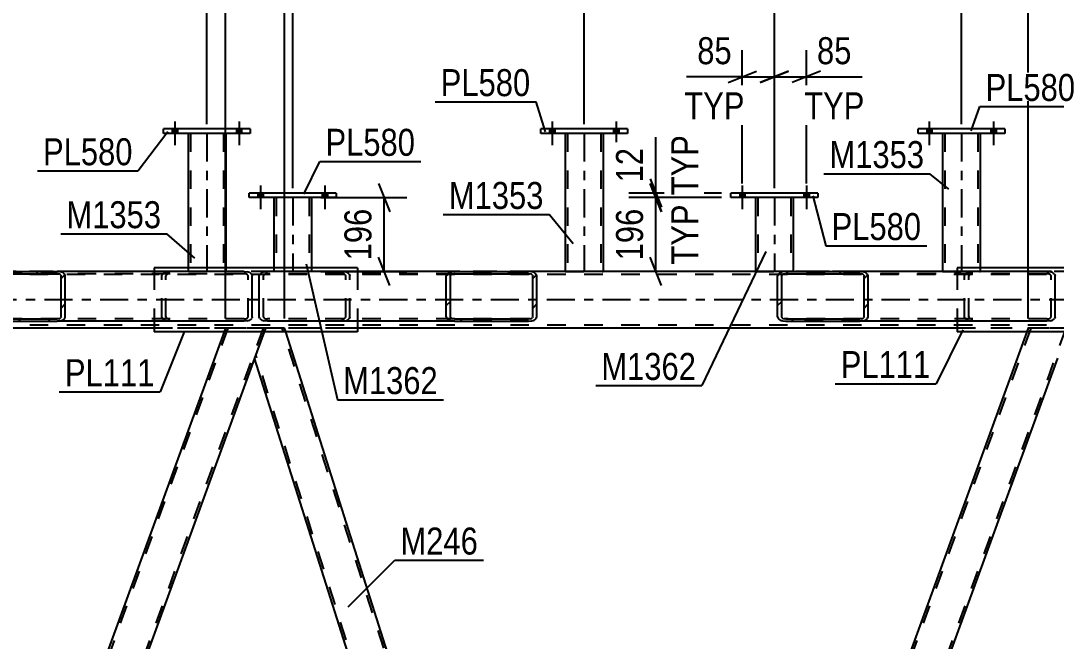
# Model space of a CAD drawing. Header units: millimetres. Extents: x -853 to 336, y -866 to -25.
# Drawn here: x -588.5 to -478.7, y -316.5 to -250.7 of the extents above; entities that cross this region are included whole.
import ezdxf

# ---------------------------------------------------------------- set-up
doc = ezdxf.new("R2010")
doc.units = ezdxf.units.MM
doc.linetypes.add('DXK_LINE_DOT2', pattern=[3.9198, 1.9599, -1.9599])
doc.linetypes.add('DXK_LINE_DOT3', pattern=[5.9187, 2.979, -0.9799, 0.9799, -0.9799])
doc.styles.add('Arial Narrow', font='ARIALN.TTF', dxfattribs={"height": 0.2})

# ---------------------------------------------------------------- blocks, each defined once
blk = doc.blocks.new('Part-570393679-12423 - 12244')
at = {"color": 2, "linetype": 'Continuous'}
for p, q in [((-555.11, -268.99), (-564.31, -268.99)), ((-564.31, -269.47), (-564.31, -268.99)), ((-555.11, -268.99), (-555.11, -269.47)), ((-555.11, -269.47), (-564.31, -269.47))]:
    blk.add_line(p, q, dxfattribs=at)
blk = doc.blocks.new('Part-570393679-12418 - 12244')
at = {"color": 2, "linetype": 'Continuous'}
for p, q in [((-561.71, -269.47), (-561.71, -276.91)), ((-557.71, -269.47), (-557.71, -276.91))]:
    blk.add_line(p, q, dxfattribs=at)
at = {"color": 7, "linetype": 'DXK_LINE_DOT2'}
for p, q in [((-557.71, -269.47), (-561.71, -269.47)), ((-561.71, -269.47), (-561.68, -269.47)), ((-561.47, -269.47), (-561.47, -277.31)), ((-557.95, -269.47), (-557.95, -277.31)), ((-561.71, -276.91), (-561.71, -277.31)), ((-557.71, -277.31), (-561.71, -277.31)), ((-557.71, -276.91), (-557.71, -277.31))]:
    blk.add_line(p, q, dxfattribs=at)
at = {"color": 7, "linetype": 'DXK_LINE_DOT3'}
blk.add_line((-559.71, -269.47), (-559.71, -277.31), dxfattribs=at)
blk = doc.blocks.new('Part-570393679-12251 - 12244')
at = {"color": 2, "linetype": 'Continuous'}
for p, q in [((-489.26, -276.91), (-489.26, -277.31)), ((-467.72, -276.91), (-489.26, -276.91)), ((-467.72, -276.91), (-467.72, -277.31)), ((-489.26, -282.59), (-489.26, -283.71)), ((-467.72, -282.59), (-467.72, -283.71)), ((-467.72, -283.71), (-489.26, -283.71))]:
    blk.add_line(p, q, dxfattribs=at)
at = {"color": 7, "linetype": 'DXK_LINE_DOT2'}
for p, q in [((-489.26, -277.31), (-489.26, -282.59)), ((-467.72, -277.31), (-467.72, -282.59))]:
    blk.add_line(p, q, dxfattribs=at)
blk = doc.blocks.new('Part-570393679-12277 - 12244')
at = {"color": 7, "linetype": 'DXK_LINE_DOT2'}
for p, q in [((-481.45, -283.31), (-524.77, -402.31)), ((-477.71, -283.31), (-521.02, -402.31)), ((-481.71, -283.31), (-481.85, -283.71)), ((-477.45, -283.31), (-481.71, -283.31)), ((-481.71, -283.31), (-481.67, -283.31))]:
    blk.add_line(p, q, dxfattribs=at)
at = {"color": 2, "linetype": 'Continuous'}
for p, q in [((-481.85, -283.71), (-523.85, -399.1)), ((-478.62, -286.52), (-520.62, -401.91))]:
    blk.add_line(p, q, dxfattribs=at)
blk = doc.blocks.new('Part-570393679-12360 - 12244')
at = {"color": 2, "linetype": 'Continuous'}
for p, q in [((-530.8, -262.67), (-530.8, -277.31)), ((-526.8, -262.67), (-526.8, -277.31))]:
    blk.add_line(p, q, dxfattribs=at)
at = {"color": 7, "linetype": 'DXK_LINE_DOT2'}
for p, q in [((-526.8, -262.67), (-530.8, -262.67)), ((-530.76, -262.67), (-530.8, -262.67)), ((-530.56, -262.67), (-530.56, -277.31)), ((-527.04, -262.67), (-527.04, -277.31)), ((-530.8, -277.31), (-530.8, -277.31)), ((-530.8, -277.31), (-526.8, -277.31)), ((-526.8, -277.31), (-526.8, -277.31)), ((-526.8, -277.31), (-526.8, -277.31))]:
    blk.add_line(p, q, dxfattribs=at)
at = {"color": 7, "linetype": 'DXK_LINE_DOT3'}
blk.add_line((-528.8, -262.67), (-528.8, -277.31), dxfattribs=at)
blk = doc.blocks.new('Part-570393679-12392 - 12244')
at = {"color": 2, "linetype": 'Continuous'}
for p, q in [((-510.63, -269.47), (-510.63, -277.31)), ((-506.63, -269.47), (-506.63, -277.31))]:
    blk.add_line(p, q, dxfattribs=at)
at = {"color": 7, "linetype": 'DXK_LINE_DOT2'}
for p, q in [((-506.63, -269.47), (-510.63, -269.47)), ((-510.59, -269.47), (-510.63, -269.47)), ((-510.39, -269.47), (-510.39, -277.31)), ((-506.87, -269.47), (-506.87, -277.31)), ((-510.63, -277.31), (-510.63, -277.31)), ((-510.63, -277.31), (-506.63, -277.31)), ((-506.63, -277.31), (-506.63, -277.31)), ((-506.63, -277.31), (-506.63, -277.31))]:
    blk.add_line(p, q, dxfattribs=at)
at = {"color": 7, "linetype": 'DXK_LINE_DOT3'}
blk.add_line((-508.63, -269.47), (-508.63, -277.31), dxfattribs=at)
blk = doc.blocks.new('Part-570393679-12789 - 12244')
at = {"color": 7, "linetype": 'DXK_LINE_DOT2'}
for p, q in [((-566.59, -283.31), (-609.9, -402.31)), ((-562.84, -283.31), (-606.15, -402.31)), ((-566.84, -283.31), (-566.99, -283.71)), ((-562.59, -283.31), (-566.84, -283.31)), ((-566.84, -283.31), (-566.8, -283.31)), ((-562.59, -283.31), (-563.75, -286.52))]:
    blk.add_line(p, q, dxfattribs=at)
at = {"color": 2, "linetype": 'Continuous'}
for p, q in [((-566.99, -283.71), (-608.99, -399.1)), ((-563.75, -286.52), (-605.75, -401.91))]:
    blk.add_line(p, q, dxfattribs=at)
blk = doc.blocks.new('Part-570393679-12443 - 12244')
at = {"color": 7, "linetype": 'DXK_LINE_DOT2'}
for p, q in [((-79.97, -277.63), (-752.89, -277.63)), ((-87.28, -277.31), (-742.57, -277.31)), ((-534.7, -277.31), (-592.55, -277.31)), ((-449.56, -277.31), (-507.41, -277.31)), ((-79.97, -282.99), (-752.89, -282.99)), ((-79.97, -283.31), (-742.57, -283.31)), ((-552.85, -283.31), (-574.4, -283.31)), ((-467.72, -283.31), (-489.26, -283.31))]:
    blk.add_line(p, q, dxfattribs=at)
at = {"color": 2, "linetype": 'Continuous'}
for p, q in [((-507.41, -277.31), (-534.7, -277.31)), ((-574.4, -283.31), (-637.98, -283.31)), ((-489.26, -283.31), (-552.85, -283.31))]:
    blk.add_line(p, q, dxfattribs=at)
at = {"color": 7, "linetype": 'DXK_LINE_DOT3'}
blk.add_line((-79.97, -280.31), (-752.89, -280.31), dxfattribs=at)
blk = doc.blocks.new('Part-570393679-12453 - 12244')
at = {"color": 2, "linetype": 'Continuous'}
for p, q in [((-564.2, -262.19), (-573.4, -262.19)), ((-573.4, -262.67), (-573.4, -262.19)), ((-564.2, -262.19), (-564.2, -262.67)), ((-564.2, -262.67), (-573.4, -262.67))]:
    blk.add_line(p, q, dxfattribs=at)
blk = doc.blocks.new('Part-570393679-12458 - 12244')
at = {"color": 2, "linetype": 'Continuous'}
for p, q in [((-570.8, -262.67), (-570.8, -276.91)), ((-566.8, -262.67), (-566.8, -276.91))]:
    blk.add_line(p, q, dxfattribs=at)
at = {"color": 7, "linetype": 'DXK_LINE_DOT2'}
for p, q in [((-566.8, -262.67), (-570.8, -262.67)), ((-570.8, -262.67), (-570.76, -262.67)), ((-570.56, -262.67), (-570.56, -277.31)), ((-567.04, -262.67), (-567.04, -277.31)), ((-570.8, -276.91), (-570.8, -277.31)), ((-566.8, -277.31), (-570.8, -277.31)), ((-566.8, -276.91), (-566.8, -277.31))]:
    blk.add_line(p, q, dxfattribs=at)
at = {"color": 7, "linetype": 'DXK_LINE_DOT3'}
blk.add_line((-568.8, -262.67), (-568.8, -277.31), dxfattribs=at)
blk = doc.blocks.new('Part-570393679-12465 - 12244')
at = {"color": 2, "linetype": 'Continuous'}
for p, q in [((-524.2, -262.19), (-533.4, -262.19)), ((-533.4, -262.67), (-533.4, -262.19)), ((-524.2, -262.19), (-524.2, -262.67)), ((-524.2, -262.67), (-533.4, -262.67))]:
    blk.add_line(p, q, dxfattribs=at)
blk = doc.blocks.new('Part-570393679-12510 - 12244')
at = {"color": 2, "linetype": 'Continuous'}
for p, q in [((-504.03, -268.99), (-513.23, -268.99)), ((-513.23, -269.47), (-513.23, -268.99)), ((-504.03, -268.99), (-504.03, -269.47)), ((-504.03, -269.47), (-513.23, -269.47))]:
    blk.add_line(p, q, dxfattribs=at)
blk = doc.blocks.new('Bolt-570393679-12576 - 12244')
at = {"linetype": 'Continuous'}
for points in [[(-531.92, -262.19), (-532.48, -262.19), (-532.48, -262.67), (-531.92, -262.67)], [(-531.92, -262.19), (-532.48, -262.19), (-532.48, -262.67), (-531.92, -262.67)], [(-525.12, -262.19), (-525.68, -262.19), (-525.68, -262.67), (-525.12, -262.67)], [(-525.12, -262.19), (-525.68, -262.19), (-525.68, -262.67), (-525.12, -262.67)]]:
    blk.add_hatch(color=1, dxfattribs=at).paths.add_polyline_path(points)
at = {"color": 1, "linetype": 'Continuous'}
for p, q in [((-532.48, -262.19), (-532.48, -262.67)), ((-532.48, -262.19), (-532.48, -262.67)), ((-532.2, -261.39), (-532.2, -263.91)), ((-532.2, -261.39), (-532.2, -263.91)), ((-531.92, -262.19), (-531.92, -262.67)), ((-531.92, -262.19), (-531.92, -262.67)), ((-525.68, -262.19), (-525.68, -262.67)), ((-525.68, -262.19), (-525.68, -262.67)), ((-525.4, -261.39), (-525.4, -263.91)), ((-525.4, -261.39), (-525.4, -263.91)), ((-525.12, -262.19), (-525.12, -262.67)), ((-525.12, -262.19), (-525.12, -262.67))]:
    blk.add_line(p, q, dxfattribs=at)
blk = doc.blocks.new('Bolt-570393679-12578 - 12244')
at = {"linetype": 'Continuous'}
for points in [[(-491.92, -262.19), (-492.48, -262.19), (-492.48, -262.67), (-491.92, -262.67)], [(-491.92, -262.19), (-492.48, -262.19), (-492.48, -262.67), (-491.92, -262.67)], [(-485.12, -262.19), (-485.68, -262.19), (-485.68, -262.67), (-485.12, -262.67)], [(-485.12, -262.19), (-485.68, -262.19), (-485.68, -262.67), (-485.12, -262.67)]]:
    blk.add_hatch(color=1, dxfattribs=at).paths.add_polyline_path(points)
at = {"color": 1, "linetype": 'Continuous'}
for p, q in [((-492.48, -262.19), (-492.48, -262.67)), ((-492.48, -262.19), (-492.48, -262.67)), ((-492.2, -261.39), (-492.2, -263.91)), ((-492.2, -261.39), (-492.2, -263.91)), ((-491.92, -262.19), (-491.92, -262.67)), ((-491.92, -262.19), (-491.92, -262.67)), ((-485.68, -262.19), (-485.68, -262.67)), ((-485.68, -262.19), (-485.68, -262.67)), ((-485.4, -261.39), (-485.4, -263.91)), ((-485.4, -261.39), (-485.4, -263.91)), ((-485.12, -262.19), (-485.12, -262.67)), ((-485.12, -262.19), (-485.12, -262.67))]:
    blk.add_line(p, q, dxfattribs=at)
blk = doc.blocks.new('Bolt-570393679-12587 - 12244')
at = {"linetype": 'Continuous'}
for points in [[(-511.75, -268.99), (-512.31, -268.99), (-512.31, -269.47), (-511.75, -269.47)], [(-511.75, -268.99), (-512.31, -268.99), (-512.31, -269.47), (-511.75, -269.47)], [(-504.95, -268.99), (-505.51, -268.99), (-505.51, -269.47), (-504.95, -269.47)], [(-504.95, -268.99), (-505.51, -268.99), (-505.51, -269.47), (-504.95, -269.47)]]:
    blk.add_hatch(color=1, dxfattribs=at).paths.add_polyline_path(points)
at = {"color": 1, "linetype": 'Continuous'}
for p, q in [((-512.31, -268.99), (-512.31, -269.47)), ((-512.31, -268.99), (-512.31, -269.47)), ((-512.03, -268.19), (-512.03, -270.71)), ((-512.03, -268.19), (-512.03, -270.71)), ((-511.75, -268.99), (-511.75, -269.47)), ((-511.75, -268.99), (-511.75, -269.47)), ((-505.51, -268.99), (-505.51, -269.47)), ((-505.51, -268.99), (-505.51, -269.47)), ((-505.23, -268.19), (-505.23, -270.71)), ((-505.23, -268.19), (-505.23, -270.71)), ((-504.95, -268.99), (-504.95, -269.47)), ((-504.95, -268.99), (-504.95, -269.47))]:
    blk.add_line(p, q, dxfattribs=at)
blk = doc.blocks.new('Bolt-570393679-12635 - 12244')
at = {"linetype": 'Continuous'}
for points in [[(-571.92, -262.19), (-572.48, -262.19), (-572.48, -262.67), (-571.92, -262.67)], [(-571.92, -262.19), (-572.48, -262.19), (-572.48, -262.67), (-571.92, -262.67)], [(-565.12, -262.19), (-565.68, -262.19), (-565.68, -262.67), (-565.12, -262.67)], [(-565.12, -262.19), (-565.68, -262.19), (-565.68, -262.67), (-565.12, -262.67)]]:
    blk.add_hatch(color=1, dxfattribs=at).paths.add_polyline_path(points)
at = {"color": 1, "linetype": 'Continuous'}
for p, q in [((-572.48, -262.19), (-572.48, -262.67)), ((-572.48, -262.19), (-572.48, -262.67)), ((-572.2, -261.39), (-572.2, -263.91)), ((-572.2, -261.39), (-572.2, -263.91)), ((-571.92, -262.19), (-571.92, -262.67)), ((-571.92, -262.19), (-571.92, -262.67)), ((-565.68, -262.19), (-565.68, -262.67)), ((-565.68, -262.19), (-565.68, -262.67)), ((-565.4, -261.39), (-565.4, -263.91)), ((-565.4, -261.39), (-565.4, -263.91)), ((-565.12, -262.19), (-565.12, -262.67)), ((-565.12, -262.19), (-565.12, -262.67))]:
    blk.add_line(p, q, dxfattribs=at)
blk = doc.blocks.new('Bolt-570393679-12647 - 12244')
at = {"linetype": 'Continuous'}
for points in [[(-562.83, -268.99), (-563.39, -268.99), (-563.39, -269.47), (-562.83, -269.47)], [(-562.83, -268.99), (-563.39, -268.99), (-563.39, -269.47), (-562.83, -269.47)], [(-556.03, -268.99), (-556.59, -268.99), (-556.59, -269.47), (-556.03, -269.47)], [(-556.03, -268.99), (-556.59, -268.99), (-556.59, -269.47), (-556.03, -269.47)]]:
    blk.add_hatch(color=1, dxfattribs=at).paths.add_polyline_path(points)
at = {"color": 1, "linetype": 'Continuous'}
for p, q in [((-563.39, -268.99), (-563.39, -269.47)), ((-563.39, -268.99), (-563.39, -269.47)), ((-563.11, -268.19), (-563.11, -270.71)), ((-563.11, -268.19), (-563.11, -270.71)), ((-562.83, -268.99), (-562.83, -269.47)), ((-562.83, -268.99), (-562.83, -269.47)), ((-556.59, -268.99), (-556.59, -269.47)), ((-556.59, -268.99), (-556.59, -269.47)), ((-556.31, -268.19), (-556.31, -270.71)), ((-556.31, -268.19), (-556.31, -270.71)), ((-556.03, -268.99), (-556.03, -269.47)), ((-556.03, -268.99), (-556.03, -269.47))]:
    blk.add_line(p, q, dxfattribs=at)
blk = doc.blocks.new('Part-570393679-12649 - 12244')
at = {"linetype": 'Continuous'}
h = blk.add_hatch(dxfattribs=at)
h.set_pattern_fill('', scale=0.7, style=0, pattern_type=0)
h.set_pattern_definition([(45, (-508.2905, -277.7897), (-1.57154, 1.57154), [])])
h.paths.add_polyline_path([(-508.22, -277.61), (-508.29, -277.79), (-508.29, -282.11), (-508.22, -282.29), (-508.03, -282.45), (-507.75, -282.55), (-507.42, -282.59), (-499.56, -282.59), (-499.22, -282.55), (-498.94, -282.45), (-498.75, -282.29), (-498.68, -282.11), (-498.68, -277.79), (-498.75, -277.61), (-498.94, -277.45), (-499.22, -277.35), (-499.56, -277.31), (-507.42, -277.31), (-507.75, -277.35), (-508.03, -277.45)])
h.paths.add_polyline_path([(-507.58, -277.57), (-507.42, -277.55), (-499.56, -277.55), (-499.39, -277.57), (-499.25, -277.62), (-499.15, -277.7), (-499.12, -277.79), (-499.12, -282.11), (-499.15, -282.2), (-499.25, -282.28), (-499.39, -282.33), (-499.56, -282.35), (-507.42, -282.35), (-507.58, -282.33), (-507.73, -282.28), (-507.82, -282.2), (-507.85, -282.11), (-507.85, -277.79), (-507.82, -277.7), (-507.73, -277.62)])
at = {"color": 2, "linetype": 'Continuous'}
for p, q in [((-508.22, -277.61), (-508.29, -277.79)), ((-508.29, -282.11), (-508.29, -277.79)), ((-507.85, -277.79), (-507.82, -277.7)), ((-507.85, -282.11), (-507.85, -277.79)), ((-507.42, -277.31), (-507.75, -277.35)), ((-507.58, -277.57), (-507.42, -277.55)), ((-507.42, -277.31), (-499.56, -277.31)), ((-507.42, -277.55), (-499.56, -277.55)), ((-479.73, -277.31), (-499.56, -277.31)), ((-499.22, -277.35), (-499.56, -277.31)), ((-499.56, -277.55), (-499.39, -277.57)), ((-499.15, -277.7), (-499.12, -277.79)), ((-499.12, -282.11), (-499.12, -277.79)), ((-498.68, -277.79), (-498.75, -277.61)), ((-498.68, -282.11), (-498.68, -277.79)), ((-479.73, -277.31), (-479.39, -277.35)), ((-478.92, -277.61), (-478.85, -277.79)), ((-478.85, -282.11), (-478.85, -277.79)), ((-508.29, -282.11), (-508.22, -282.29)), ((-507.82, -282.2), (-507.85, -282.11)), ((-499.12, -282.11), (-499.15, -282.2)), ((-498.75, -282.29), (-498.68, -282.11)), ((-478.85, -282.11), (-478.92, -282.29)), ((-507.75, -282.55), (-507.42, -282.59)), ((-507.42, -282.35), (-507.58, -282.33)), ((-507.42, -282.35), (-499.56, -282.35)), ((-507.42, -282.59), (-499.56, -282.59)), ((-499.39, -282.33), (-499.56, -282.35)), ((-499.56, -282.59), (-499.22, -282.55)), ((-479.73, -282.59), (-499.56, -282.59)), ((-479.39, -282.55), (-479.73, -282.59))]:
    blk.add_line(p, q, dxfattribs=at)
at = {"color": 7, "linetype": 'DXK_LINE_DOT2'}
for p, q in [((-507.42, -277.31), (-499.56, -277.31)), ((-479.73, -277.55), (-507.42, -277.55)), ((-488.46, -277.79), (-488.39, -277.61)), ((-488.46, -282.11), (-488.46, -277.79)), ((-487.99, -277.7), (-488.02, -277.79)), ((-488.02, -282.11), (-488.02, -277.79)), ((-487.92, -277.35), (-487.59, -277.31)), ((-487.59, -277.55), (-487.75, -277.57)), ((-479.56, -277.57), (-479.73, -277.55)), ((-479.29, -277.79), (-479.32, -277.7)), ((-479.29, -282.11), (-479.29, -277.79)), ((-488.39, -282.29), (-488.46, -282.11)), ((-488.02, -282.11), (-487.99, -282.2)), ((-479.32, -282.2), (-479.29, -282.11)), ((-479.73, -282.35), (-507.42, -282.35)), ((-499.56, -282.59), (-507.42, -282.59)), ((-487.59, -282.59), (-487.92, -282.55)), ((-487.75, -282.33), (-487.59, -282.35)), ((-479.73, -282.35), (-479.56, -282.33))]:
    blk.add_line(p, q, dxfattribs=at)
at = {"color": 2, "linetype": 'Continuous'}
for centre, radius, start, end in [((-507.62, -278.15), 0.817, 99.5182, 138.0639), ((-507.52, -277.97), 0.409, 99.5182, 138.0639), ((-499.46, -277.97), 0.409, 41.9363, 80.4819), ((-499.36, -278.15), 0.817, 41.9363, 80.4819), ((-479.53, -278.15), 0.817, 41.9363, 80.4819), ((-507.52, -281.93), 0.409, 221.9363, 260.4819), ((-499.46, -281.93), 0.409, 279.5182, 318.0639), ((-507.62, -281.75), 0.817, 221.9363, 260.4819), ((-499.36, -281.75), 0.817, 279.5182, 318.0639), ((-479.53, -281.75), 0.817, 279.5182, 318.0639)]:
    blk.add_arc(centre, radius, start, end, dxfattribs=at)
at = {"color": 7, "linetype": 'DXK_LINE_DOT2'}
for centre, radius, start, end in [((-487.79, -278.15), 0.817, 99.5182, 138.0639), ((-487.69, -277.97), 0.409, 99.5182, 138.0639), ((-479.63, -277.97), 0.409, 41.9363, 80.4819), ((-487.69, -281.93), 0.409, 221.9363, 260.4819), ((-479.63, -281.93), 0.409, 279.5182, 318.0639), ((-487.79, -281.75), 0.817, 221.9363, 260.4819)]:
    blk.add_arc(centre, radius, start, end, dxfattribs=at)
blk = doc.blocks.new('Part-570393679-12757 - 12244')
at = {"color": 2, "linetype": 'Continuous'}
for p, q in [((-574.4, -276.91), (-574.4, -277.31)), ((-552.85, -276.91), (-574.4, -276.91)), ((-552.85, -276.91), (-552.85, -277.31)), ((-574.4, -282.59), (-574.4, -283.71)), ((-552.85, -282.59), (-552.85, -283.71)), ((-552.85, -283.71), (-574.4, -283.71))]:
    blk.add_line(p, q, dxfattribs=at)
at = {"color": 7, "linetype": 'DXK_LINE_DOT2'}
for p, q in [((-574.4, -277.31), (-574.4, -282.59)), ((-552.85, -277.31), (-552.85, -282.59))]:
    blk.add_line(p, q, dxfattribs=at)
blk = doc.blocks.new('Part-570393679-12758 - 12244')
at = {"linetype": 'Continuous'}
h = blk.add_hatch(dxfattribs=at)
h.set_pattern_fill('', scale=0.7, style=0, pattern_type=0)
h.set_pattern_definition([(45, (-593.4247, -277.79), (-1.57154, 1.57154), [])])
h.paths.add_polyline_path([(-593.36, -277.61), (-593.42, -277.79), (-593.42, -282.11), (-593.36, -282.29), (-593.17, -282.45), (-592.89, -282.55), (-592.55, -282.59), (-584.69, -282.59), (-584.36, -282.55), (-584.07, -282.45), (-583.88, -282.29), (-583.82, -282.11), (-583.82, -277.79), (-583.88, -277.61), (-584.07, -277.45), (-584.36, -277.35), (-584.69, -277.31), (-592.55, -277.31), (-592.89, -277.35), (-593.17, -277.45)])
h.paths.add_polyline_path([(-592.72, -277.57), (-592.55, -277.55), (-584.69, -277.55), (-584.52, -277.57), (-584.38, -277.62), (-584.29, -277.7), (-584.25, -277.79), (-584.25, -282.11), (-584.29, -282.2), (-584.38, -282.28), (-584.52, -282.33), (-584.69, -282.35), (-592.55, -282.35), (-592.72, -282.33), (-592.86, -282.28), (-592.95, -282.2), (-592.99, -282.11), (-592.99, -277.79), (-592.95, -277.7), (-592.86, -277.62)])
at = {"color": 2, "linetype": 'Continuous'}
for p, q in [((-593.36, -277.61), (-593.42, -277.79)), ((-593.42, -282.11), (-593.42, -277.79)), ((-592.99, -277.79), (-592.95, -277.7)), ((-592.99, -282.11), (-592.99, -277.79)), ((-592.55, -277.31), (-592.89, -277.35)), ((-592.72, -277.57), (-592.55, -277.55)), ((-592.55, -277.31), (-584.69, -277.31)), ((-592.55, -277.55), (-584.69, -277.55)), ((-564.86, -277.31), (-584.69, -277.31)), ((-584.36, -277.35), (-584.69, -277.31)), ((-584.69, -277.55), (-584.52, -277.57)), ((-584.29, -277.7), (-584.25, -277.79)), ((-584.25, -282.11), (-584.25, -277.79)), ((-583.82, -277.79), (-583.88, -277.61)), ((-583.82, -282.11), (-583.82, -277.79)), ((-564.86, -277.31), (-564.53, -277.35)), ((-564.05, -277.61), (-563.99, -277.79)), ((-563.99, -282.11), (-563.99, -277.79)), ((-593.42, -282.11), (-593.36, -282.29)), ((-592.95, -282.2), (-592.99, -282.11)), ((-584.25, -282.11), (-584.29, -282.2)), ((-583.88, -282.29), (-583.82, -282.11)), ((-563.99, -282.11), (-564.05, -282.29)), ((-592.89, -282.55), (-592.55, -282.59)), ((-592.55, -282.35), (-592.72, -282.33)), ((-592.55, -282.35), (-584.69, -282.35)), ((-592.55, -282.59), (-584.69, -282.59)), ((-584.52, -282.33), (-584.69, -282.35)), ((-584.69, -282.59), (-584.36, -282.55)), ((-564.86, -282.59), (-584.69, -282.59)), ((-564.53, -282.55), (-564.86, -282.59))]:
    blk.add_line(p, q, dxfattribs=at)
at = {"color": 7, "linetype": 'DXK_LINE_DOT2'}
for p, q in [((-592.55, -277.31), (-584.69, -277.31)), ((-564.86, -277.55), (-592.55, -277.55)), ((-573.6, -277.79), (-573.53, -277.61)), ((-573.6, -282.11), (-573.6, -277.79)), ((-573.13, -277.7), (-573.16, -277.79)), ((-573.16, -282.11), (-573.16, -277.79)), ((-573.06, -277.35), (-572.72, -277.31)), ((-572.72, -277.55), (-572.89, -277.57)), ((-564.69, -277.57), (-564.86, -277.55)), ((-564.42, -277.79), (-564.46, -277.7)), ((-564.42, -282.11), (-564.42, -277.79)), ((-573.53, -282.29), (-573.6, -282.11)), ((-573.16, -282.11), (-573.13, -282.2)), ((-564.46, -282.2), (-564.42, -282.11)), ((-564.86, -282.35), (-592.55, -282.35)), ((-592.55, -282.59), (-584.69, -282.59)), ((-572.72, -282.59), (-573.06, -282.55)), ((-572.89, -282.33), (-572.72, -282.35)), ((-564.86, -282.35), (-564.69, -282.33))]:
    blk.add_line(p, q, dxfattribs=at)
at = {"color": 2, "linetype": 'Continuous'}
for centre, radius, start, end in [((-592.75, -278.15), 0.817, 99.5182, 138.0639), ((-592.65, -277.97), 0.409, 99.5182, 138.0639), ((-584.59, -277.97), 0.409, 41.9363, 80.4819), ((-584.49, -278.15), 0.817, 41.9363, 80.4819), ((-564.66, -278.15), 0.817, 41.9363, 80.4819), ((-592.65, -281.93), 0.409, 221.9363, 260.4819), ((-584.59, -281.93), 0.409, 279.5182, 318.0639), ((-592.75, -281.75), 0.817, 221.9363, 260.4819), ((-584.49, -281.75), 0.817, 279.5182, 318.0639), ((-564.66, -281.75), 0.817, 279.5182, 318.0639)]:
    blk.add_arc(centre, radius, start, end, dxfattribs=at)
at = {"color": 7, "linetype": 'DXK_LINE_DOT2'}
for centre, radius, start, end in [((-572.92, -278.15), 0.817, 99.5182, 138.0639), ((-572.82, -277.97), 0.409, 99.5182, 138.0639), ((-564.76, -277.97), 0.409, 41.9363, 80.4819), ((-572.82, -281.93), 0.409, 221.9363, 260.4819), ((-564.76, -281.93), 0.409, 279.5182, 318.0639), ((-572.92, -281.75), 0.817, 221.9363, 260.4819)]:
    blk.add_arc(centre, radius, start, end, dxfattribs=at)
blk = doc.blocks.new('Part-570393679-12852 - 12244')
at = {"color": 7, "linetype": 'DXK_LINE_DOT2'}
for p, q in [((-562.59, -283.31), (-562.73, -283.71)), ((-560.57, -283.31), (-562.59, -283.31)), ((-523.99, -399.47), (-560.82, -283.31)), ((-560.45, -283.71), (-560.57, -283.31)), ((-526.78, -402.31), (-563.62, -286.15))]:
    blk.add_line(p, q, dxfattribs=at)
at = {"color": 2, "linetype": 'Continuous'}
for p, q in [((-562.73, -283.71), (-563.75, -286.52)), ((-523.85, -399.1), (-560.45, -283.71)), ((-527.16, -401.91), (-563.75, -286.52))]:
    blk.add_line(p, q, dxfattribs=at)
blk = doc.blocks.new('Part-570393679-12945 - 12244')
at = {"linetype": 'Continuous'}
h = blk.add_hatch(dxfattribs=at)
h.set_pattern_fill('', scale=0.7, style=0, pattern_type=0)
h.set_pattern_definition([(45, (-543.4285, -277.7898), (-1.57154, 1.57154), [])])
h.paths.add_polyline_path([(-543.36, -277.61), (-543.43, -277.79), (-543.43, -282.11), (-543.36, -282.29), (-543.17, -282.45), (-542.89, -282.55), (-542.56, -282.59), (-534.69, -282.59), (-534.36, -282.55), (-534.08, -282.45), (-533.89, -282.29), (-533.82, -282.11), (-533.82, -277.79), (-533.89, -277.61), (-534.08, -277.45), (-534.36, -277.35), (-534.69, -277.31), (-542.56, -277.31), (-542.89, -277.35), (-543.17, -277.45)])
h.paths.add_polyline_path([(-542.72, -277.57), (-542.56, -277.55), (-534.69, -277.55), (-534.53, -277.57), (-534.39, -277.62), (-534.29, -277.7), (-534.26, -277.79), (-534.26, -282.11), (-534.29, -282.2), (-534.39, -282.28), (-534.53, -282.33), (-534.69, -282.35), (-542.56, -282.35), (-542.72, -282.33), (-542.86, -282.28), (-542.96, -282.2), (-542.99, -282.11), (-542.99, -277.79), (-542.96, -277.7), (-542.86, -277.62)])
at = {"color": 2, "linetype": 'Continuous'}
for p, q in [((-563.26, -277.79), (-563.19, -277.61)), ((-563.26, -282.11), (-563.26, -277.79)), ((-562.72, -277.35), (-562.38, -277.31)), ((-542.56, -277.31), (-562.38, -277.31)), ((-543.36, -277.61), (-543.43, -277.79)), ((-543.43, -282.11), (-543.43, -277.79)), ((-542.99, -277.79), (-542.96, -277.7)), ((-542.99, -282.11), (-542.99, -277.79)), ((-542.56, -277.31), (-542.89, -277.35)), ((-542.72, -277.57), (-542.56, -277.55)), ((-542.56, -277.31), (-534.69, -277.31)), ((-542.56, -277.55), (-534.69, -277.55)), ((-534.36, -277.35), (-534.69, -277.31)), ((-534.69, -277.55), (-534.53, -277.57)), ((-534.29, -277.7), (-534.26, -277.79)), ((-534.26, -282.11), (-534.26, -277.79)), ((-533.82, -277.79), (-533.89, -277.61)), ((-533.82, -282.11), (-533.82, -277.79)), ((-563.19, -282.29), (-563.26, -282.11)), ((-543.43, -282.11), (-543.36, -282.29)), ((-542.96, -282.2), (-542.99, -282.11)), ((-534.26, -282.11), (-534.29, -282.2)), ((-533.89, -282.29), (-533.82, -282.11)), ((-562.38, -282.59), (-562.72, -282.55)), ((-542.56, -282.59), (-562.38, -282.59)), ((-542.89, -282.55), (-542.56, -282.59)), ((-542.56, -282.35), (-542.72, -282.33)), ((-542.56, -282.35), (-534.69, -282.35)), ((-542.56, -282.59), (-534.69, -282.59)), ((-534.53, -282.33), (-534.69, -282.35)), ((-534.69, -282.59), (-534.36, -282.55))]:
    blk.add_line(p, q, dxfattribs=at)
at = {"color": 7, "linetype": 'DXK_LINE_DOT2'}
for p, q in [((-562.79, -277.7), (-562.82, -277.79)), ((-562.82, -282.11), (-562.82, -277.79)), ((-562.38, -277.55), (-562.55, -277.57)), ((-534.69, -277.55), (-562.38, -277.55)), ((-554.52, -277.31), (-554.19, -277.35)), ((-554.36, -277.57), (-554.52, -277.55)), ((-554.09, -277.79), (-554.12, -277.7)), ((-554.09, -282.11), (-554.09, -277.79)), ((-553.72, -277.61), (-553.65, -277.79)), ((-553.65, -282.11), (-553.65, -277.79)), ((-534.69, -277.31), (-542.56, -277.31)), ((-562.82, -282.11), (-562.79, -282.2)), ((-554.12, -282.2), (-554.09, -282.11)), ((-553.65, -282.11), (-553.72, -282.29)), ((-562.55, -282.33), (-562.38, -282.35)), ((-534.69, -282.35), (-562.38, -282.35)), ((-554.52, -282.35), (-554.36, -282.33)), ((-554.19, -282.55), (-554.52, -282.59)), ((-534.69, -282.59), (-542.56, -282.59))]:
    blk.add_line(p, q, dxfattribs=at)
at = {"color": 2, "linetype": 'Continuous'}
for centre, radius, start, end in [((-562.58, -278.15), 0.817, 99.5182, 138.0639), ((-542.75, -278.15), 0.817, 99.5182, 138.0639), ((-542.65, -277.97), 0.409, 99.5182, 138.0639), ((-534.59, -277.97), 0.409, 41.9363, 80.4819), ((-534.49, -278.15), 0.817, 41.9363, 80.4819), ((-542.65, -281.93), 0.409, 221.9363, 260.4819), ((-534.59, -281.93), 0.409, 279.5182, 318.0639), ((-562.58, -281.75), 0.817, 221.9363, 260.4819), ((-542.75, -281.75), 0.817, 221.9363, 260.4819), ((-534.49, -281.75), 0.817, 279.5182, 318.0639)]:
    blk.add_arc(centre, radius, start, end, dxfattribs=at)
at = {"color": 7, "linetype": 'DXK_LINE_DOT2'}
for centre, radius, start, end in [((-562.48, -277.97), 0.409, 99.5182, 138.0639), ((-554.42, -277.97), 0.409, 41.9363, 80.4819), ((-554.32, -278.15), 0.817, 41.9363, 80.4819), ((-562.48, -281.93), 0.409, 221.9363, 260.4819), ((-554.42, -281.93), 0.409, 279.5182, 318.0639), ((-554.32, -281.75), 0.817, 279.5182, 318.0639)]:
    blk.add_arc(centre, radius, start, end, dxfattribs=at)
blk = doc.blocks.new('Part-570393679-13015 - 12244')
at = {"color": 2, "linetype": 'Continuous'}
for p, q in [((-484.2, -262.19), (-493.4, -262.19)), ((-493.4, -262.67), (-493.4, -262.19)), ((-484.2, -262.19), (-484.2, -262.67)), ((-484.2, -262.67), (-493.4, -262.67))]:
    blk.add_line(p, q, dxfattribs=at)
blk = doc.blocks.new('Part-570393679-13020 - 12244')
at = {"color": 2, "linetype": 'Continuous'}
for p, q in [((-490.8, -262.67), (-490.8, -277.31)), ((-486.8, -262.67), (-486.8, -276.91))]:
    blk.add_line(p, q, dxfattribs=at)
at = {"color": 7, "linetype": 'DXK_LINE_DOT2'}
for p, q in [((-486.8, -262.67), (-490.8, -262.67)), ((-490.76, -262.67), (-490.8, -262.67)), ((-490.56, -262.67), (-490.56, -277.31)), ((-487.04, -262.67), (-487.04, -277.31)), ((-490.8, -277.31), (-490.8, -277.31)), ((-490.8, -277.31), (-486.8, -277.31)), ((-486.8, -276.91), (-486.8, -277.31))]:
    blk.add_line(p, q, dxfattribs=at)
at = {"color": 7, "linetype": 'DXK_LINE_DOT3'}
blk.add_line((-488.8, -262.67), (-488.8, -277.31), dxfattribs=at)
blk = doc.blocks.new('StraightDimension-570393679-14556 - 12244')
at = {"color": 7, "linetype": 'Continuous'}
for p, q in [((-512.03, -267.99), (-512.03, -253.82)), ((-508.63, -268.47), (-508.63, -253.82)), ((-512.03, -256.67), (-517.94, -256.67)), ((-512.03, -256.67), (-517.94, -256.67)), ((-513.53, -257.27), (-510.53, -256.07)), ((-512.03, -256.67), (-508.63, -256.67)), ((-507.13, -256.07), (-510.13, -257.27))]:
    blk.add_line(p, q, dxfattribs=at)
at = {"color": 0}
blk.add_wipeout([(-512.56, -255.92), (-512.56, -251.72), (-517.41, -251.72), (-517.41, -255.92)], dxfattribs=at)
at = {"color": 0, "linetype": 'Continuous'}
blk.add_wipeout([(-511.19, -261.77), (-511.19, -257.57), (-518.78, -257.57), (-518.78, -261.77)], dxfattribs=at)
at = {"color": 3, "style": 'Arial Narrow'}
blk.add_text('85', height=2.863, dxfattribs=at).set_placement((-516.81, -255.32))
at = {"color": 3, "linetype": 'Continuous', "style": 'Arial Narrow'}
blk.add_text('TYP', height=2.863, dxfattribs=at).set_placement((-518.18, -261.17))
blk = doc.blocks.new('StraightDimension-570393679-14581 - 12244')
at = {"color": 7, "linetype": 'Continuous'}
for p, q in [((-521.21, -268.99), (-521.21, -263.08)), ((-521.21, -268.99), (-521.21, -263.08)), ((-521.81, -267.49), (-520.61, -270.49)), ((-514.23, -268.99), (-524.06, -268.99)), ((-520.61, -270.97), (-521.81, -267.97)), ((-521.21, -269.47), (-521.21, -268.99)), ((-514.23, -269.47), (-524.06, -269.47))]:
    blk.add_line(p, q, dxfattribs=at)
at = {"color": 0, "linetype": 'Continuous'}
blk.add_wipeout([(-516.11, -262.24), (-520.31, -262.24), (-520.31, -269.83), (-516.11, -269.83)], dxfattribs=at)
at = {"color": 0}
blk.add_wipeout([(-521.96, -263.61), (-526.16, -263.61), (-526.16, -268.46), (-521.96, -268.46)], dxfattribs=at)
at = {"color": 3, "linetype": 'Continuous', "style": 'Arial Narrow'}
blk.add_text('TYP', height=2.863, rotation=90.0002, dxfattribs=at).set_placement((-516.71, -269.23))
at = {"color": 3, "style": 'Arial Narrow'}
blk.add_text('12', height=2.863, rotation=90.0002, dxfattribs=at).set_placement((-522.56, -267.86))
blk = doc.blocks.new('StraightDimension-570393679-19899 - 12244')
at = {"color": 7, "linetype": 'Continuous'}
for p, q in [((-559.71, -268.47), (-559.71, -222.14)), ((-568.8, -261.67), (-568.8, -226.64)), ((-570.3, -235.85), (-567.3, -234.65)), ((-558.21, -234.65), (-561.21, -235.85)), ((-568.8, -235.25), (-559.71, -235.25))]:
    blk.add_line(p, q, dxfattribs=at)
at = {"color": 0}
blk.add_wipeout([(-560.91, -234.5), (-560.91, -230.3), (-567.6, -230.3), (-567.6, -234.5)], dxfattribs=at)
at = {"color": 3, "style": 'Arial Narrow'}
blk.add_text('227', height=2.863, dxfattribs=at).set_placement((-567, -233.9))
at = {"color": 0, "linetype": 'Continuous'}
blk.add_wipeout([(-560.31, -221.54), (-564.51, -221.54), (-564.51, -230.05), (-560.31, -230.05)], dxfattribs=at)
at = {"color": 3, "linetype": 'Continuous', "style": 'Arial Narrow'}
blk.add_text('4829', height=2.863, rotation=90.0002, dxfattribs=at).set_placement((-560.91, -229.45))
blk = doc.blocks.new('StraightDimension-570393679-14573 - 12244')
at = {"color": 7, "linetype": 'Continuous'}
for p, q in [((-521.81, -267.97), (-520.61, -270.97)), ((-514.23, -269.47), (-524.06, -269.47)), ((-521.21, -277.31), (-521.21, -269.47)), ((-520.61, -278.81), (-521.81, -275.81)), ((-511.63, -277.31), (-524.06, -277.31))]:
    blk.add_line(p, q, dxfattribs=at)
at = {"color": 0}
blk.add_wipeout([(-521.96, -270.05), (-526.16, -270.05), (-526.16, -276.73), (-521.96, -276.73)], dxfattribs=at)
at = {"color": 0, "linetype": 'Continuous'}
blk.add_wipeout([(-516.11, -269.6), (-520.31, -269.6), (-520.31, -277.18), (-516.11, -277.18)], dxfattribs=at)
at = {"color": 3, "style": 'Arial Narrow'}
blk.add_text('196', height=2.863, rotation=90.0002, dxfattribs=at).set_placement((-522.56, -276.13))
at = {"color": 3, "linetype": 'Continuous', "style": 'Arial Narrow'}
blk.add_text('TYP', height=2.863, rotation=90.0002, dxfattribs=at).set_placement((-516.71, -276.58))
blk = doc.blocks.new('StraightDimension-570393679-19895 - 12244')
at = {"color": 7, "linetype": 'Continuous'}
for p, q in [((-488.8, -261.67), (-488.8, -226.64)), ((-457.55, -268.47), (-457.55, -226.64)), ((-487.3, -234.65), (-490.3, -235.85)), ((-459.05, -235.85), (-456.05, -234.65)), ((-488.8, -235.25), (-457.55, -235.25))]:
    blk.add_line(p, q, dxfattribs=at)
at = {"color": 0}
blk.add_wipeout([(-469.83, -234.5), (-469.83, -230.3), (-476.52, -230.3), (-476.52, -234.5)], dxfattribs=at)
at = {"color": 3, "style": 'Arial Narrow'}
blk.add_text('781', height=2.863, dxfattribs=at).set_placement((-475.92, -233.9))
at = {"color": 0, "linetype": 'Continuous'}
blk.add_wipeout([(-458.15, -226.04), (-462.35, -226.04), (-462.35, -234.55), (-458.15, -234.55)], dxfattribs=at)
at = {"color": 3, "linetype": 'Continuous', "style": 'Arial Narrow'}
blk.add_text('7383', height=2.863, rotation=90.0002, dxfattribs=at).set_placement((-458.75, -233.95))
blk = doc.blocks.new('StraightDimension-570393679-19896 - 12244')
at = {"color": 7, "linetype": 'Continuous'}
for p, q in [((-508.63, -268.47), (-508.63, -226.64)), ((-488.8, -261.67), (-488.8, -226.64)), ((-507.13, -234.65), (-510.13, -235.85)), ((-490.3, -235.85), (-487.3, -234.65)), ((-508.63, -235.25), (-488.8, -235.25))]:
    blk.add_line(p, q, dxfattribs=at)
at = {"color": 0}
blk.add_wipeout([(-495.37, -234.5), (-495.37, -230.3), (-502.06, -230.3), (-502.06, -234.5)], dxfattribs=at)
at = {"color": 3, "style": 'Arial Narrow'}
blk.add_text('496', height=2.863, dxfattribs=at).set_placement((-501.46, -233.9))
at = {"color": 0, "linetype": 'Continuous'}
blk.add_wipeout([(-489.4, -226.04), (-493.6, -226.04), (-493.6, -234.55), (-489.4, -234.55)], dxfattribs=at)
at = {"color": 3, "linetype": 'Continuous', "style": 'Arial Narrow'}
blk.add_text('6602', height=2.863, rotation=90.0002, dxfattribs=at).set_placement((-490, -233.95))
blk = doc.blocks.new('StraightDimension-570393679-19900 - 12244')
at = {"color": 7, "linetype": 'Continuous'}
for p, q in [((-607.79, -260.95), (-607.79, -213.44)), ((-568.8, -261.67), (-568.8, -226.64)), ((-606.29, -234.65), (-609.29, -235.85)), ((-570.3, -235.85), (-567.3, -234.65)), ((-607.79, -235.25), (-568.8, -235.25))]:
    blk.add_line(p, q, dxfattribs=at)
at = {"color": 0}
blk.add_wipeout([(-584.95, -234.5), (-584.95, -230.3), (-591.64, -230.3), (-591.64, -234.5)], dxfattribs=at)
at = {"color": 3, "style": 'Arial Narrow'}
blk.add_text('975', height=2.863, dxfattribs=at).set_placement((-591.04, -233.9))
at = {"color": 0, "linetype": 'Continuous'}
blk.add_wipeout([(-569.4, -226.04), (-573.6, -226.04), (-573.6, -234.55), (-569.4, -234.55)], dxfattribs=at)
at = {"color": 3, "linetype": 'Continuous', "style": 'Arial Narrow'}
blk.add_text('4602', height=2.863, rotation=90.0002, dxfattribs=at).set_placement((-570, -233.95))
blk = doc.blocks.new('StraightDimension-570393679-14283 - 12244')
at = {"color": 7, "linetype": 'Continuous'}
for p, q in [((-550.61, -267.97), (-549.41, -270.97)), ((-556.71, -269.47), (-547.61, -269.47)), ((-550.01, -277.31), (-550.01, -269.47)), ((-549.41, -278.81), (-550.61, -275.81)), ((-556.71, -277.31), (-547.61, -277.31))]:
    blk.add_line(p, q, dxfattribs=at)
at = {"color": 0}
blk.add_wipeout([(-550.76, -270.05), (-554.96, -270.05), (-554.96, -276.73), (-550.76, -276.73)], dxfattribs=at)
at = {"color": 3, "style": 'Arial Narrow'}
blk.add_text('196', height=2.863, rotation=90.0002, dxfattribs=at).set_placement((-551.36, -276.13))
blk = doc.blocks.new('StraightDimension-570393679-14039 - 12244')
at = {"color": 7, "linetype": 'Continuous'}
blk.add_line((-481.71, -282.31), (-481.71, -202.41), dxfattribs=at)
blk = doc.blocks.new('StraightDimension-570393679-14057 - 12244')
at = {"color": 7, "linetype": 'Continuous'}
for p, q in [((-560.57, -282.31), (-560.57, -197.91)), ((-481.71, -282.31), (-481.71, -202.41))]:
    blk.add_line(p, q, dxfattribs=at)
blk = doc.blocks.new('StraightDimension-570393679-14075 - 12244')
at = {"color": 7, "linetype": 'Continuous'}
for p, q in [((-560.57, -282.31), (-560.57, -197.91)), ((-566.84, -282.31), (-566.84, -202.41))]:
    blk.add_line(p, q, dxfattribs=at)
blk = doc.blocks.new('StraightDimension-570393679-14093 - 12244')
at = {"color": 7, "linetype": 'Continuous'}
blk.add_line((-566.84, -282.31), (-566.84, -202.41), dxfattribs=at)
blk = doc.blocks.new('StraightDimension-570393679-14564 - 12244')
at = {"color": 7, "linetype": 'Continuous'}
for p, q in [((-508.63, -268.47), (-508.63, -253.82)), ((-505.23, -267.99), (-505.23, -253.82)), ((-510.13, -257.27), (-507.13, -256.07)), ((-508.63, -256.67), (-505.23, -256.67)), ((-503.73, -256.07), (-506.73, -257.27)), ((-505.23, -256.67), (-499.33, -256.67)), ((-505.23, -256.67), (-499.33, -256.67))]:
    blk.add_line(p, q, dxfattribs=at)
at = {"color": 0}
blk.add_wipeout([(-499.85, -255.92), (-499.85, -251.72), (-504.71, -251.72), (-504.71, -255.92)], dxfattribs=at)
at = {"color": 0, "linetype": 'Continuous'}
blk.add_wipeout([(-498.48, -261.77), (-498.48, -257.57), (-506.07, -257.57), (-506.07, -261.77)], dxfattribs=at)
at = {"color": 3, "style": 'Arial Narrow'}
blk.add_text('85', height=2.863, dxfattribs=at).set_placement((-504.11, -255.32))
at = {"color": 3, "linetype": 'Continuous', "style": 'Arial Narrow'}
blk.add_text('TYP', height=2.863, dxfattribs=at).set_placement((-505.47, -261.17))
blk = doc.blocks.new('StraightDimension-570393679-19897 - 12244')
at = {"color": 7, "linetype": 'Continuous'}
for p, q in [((-528.8, -261.67), (-528.8, -226.64)), ((-508.63, -268.47), (-508.63, -226.64)), ((-527.3, -234.65), (-530.3, -235.85)), ((-510.13, -235.85), (-507.13, -234.65)), ((-528.8, -235.25), (-508.63, -235.25))]:
    blk.add_line(p, q, dxfattribs=at)
at = {"color": 0}
blk.add_wipeout([(-515.37, -234.5), (-515.37, -230.3), (-522.06, -230.3), (-522.06, -234.5)], dxfattribs=at)
at = {"color": 3, "style": 'Arial Narrow'}
blk.add_text('504', height=2.863, dxfattribs=at).set_placement((-521.46, -233.9))
at = {"color": 0, "linetype": 'Continuous'}
blk.add_wipeout([(-509.23, -226.04), (-513.43, -226.04), (-513.43, -234.55), (-509.23, -234.55)], dxfattribs=at)
at = {"color": 3, "linetype": 'Continuous', "style": 'Arial Narrow'}
blk.add_text('6106', height=2.863, rotation=90.0002, dxfattribs=at).set_placement((-509.83, -233.95))
blk = doc.blocks.new('StraightDimension-570393679-19898 - 12244')
at = {"color": 7, "linetype": 'Continuous'}
for p, q in [((-559.71, -268.47), (-559.71, -222.14)), ((-528.8, -261.67), (-528.8, -226.64)), ((-558.21, -234.65), (-561.21, -235.85)), ((-530.3, -235.85), (-527.3, -234.65)), ((-559.71, -235.25), (-528.8, -235.25))]:
    blk.add_line(p, q, dxfattribs=at)
at = {"color": 0}
blk.add_wipeout([(-540.91, -234.5), (-540.91, -230.3), (-547.6, -230.3), (-547.6, -234.5)], dxfattribs=at)
at = {"color": 3, "style": 'Arial Narrow'}
blk.add_text('773', height=2.863, dxfattribs=at).set_placement((-547, -233.9))
at = {"color": 0, "linetype": 'Continuous'}
blk.add_wipeout([(-529.4, -226.04), (-533.6, -226.04), (-533.6, -234.55), (-529.4, -234.55)], dxfattribs=at)
at = {"color": 3, "linetype": 'Continuous', "style": 'Arial Narrow'}
blk.add_text('5602', height=2.863, rotation=90.0002, dxfattribs=at).set_placement((-530, -233.95))
blk = doc.blocks.new('Mark-570393679-12247 - 12244')
at = {"color": 30, "linetype": 'Continuous'}
for p in [(-488.64, -283.5), (-502.19, -289.22)]:
    blk.add_line(p, (-491.49, -289.22), dxfattribs=at)
at = {"color": 0}
blk.add_wipeout([(-492.09, -288.62), (-492.09, -285.62), (-501.59, -285.62), (-501.59, -288.62)], dxfattribs=at)
blk.add_wipeout([(-492.09, -288.62), (-492.09, -285.62), (-501.59, -285.62), (-501.59, -288.62)], dxfattribs=at)
at = {"color": 3, "style": 'Arial Narrow'}
blk.add_text('PL111', height=2.863, dxfattribs=at).set_placement((-501.59, -288.62))
blk = doc.blocks.new('Mark-570393679-12356 - 12244')
at = {"color": 30, "linetype": 'Continuous'}
for p in [(-543.75, -271.28), (-529.98, -274.37)]:
    blk.add_line(p, (-532.5, -271.28), dxfattribs=at)
at = {"color": 0}
blk.add_wipeout([(-533.1, -270.68), (-533.1, -267.68), (-543.15, -267.68), (-543.15, -270.68)], dxfattribs=at)
blk.add_wipeout([(-533.1, -270.68), (-533.1, -267.68), (-543.15, -267.68), (-543.15, -270.68)], dxfattribs=at)
at = {"color": 3, "style": 'Arial Narrow'}
blk.add_text('M1353', height=2.863, dxfattribs=at).set_placement((-543.15, -270.68))
blk = doc.blocks.new('Mark-570393679-12414 - 12244')
at = {"color": 30, "linetype": 'Continuous'}
for p, q in [((-558.27, -276.49), (-554.96, -290.92)), ((-554.96, -290.92), (-543.71, -290.92))]:
    blk.add_line(p, q, dxfattribs=at)
at = {"color": 0}
blk.add_wipeout([(-544.31, -290.32), (-544.31, -287.32), (-554.36, -287.32), (-554.36, -290.32)], dxfattribs=at)
blk.add_wipeout([(-544.31, -290.32), (-544.31, -287.32), (-554.36, -287.32), (-554.36, -290.32)], dxfattribs=at)
at = {"color": 3, "style": 'Arial Narrow'}
blk.add_text('M1362', height=2.863, dxfattribs=at).set_placement((-554.36, -290.32))
blk = doc.blocks.new('Mark-570393679-13011 - 12244')
at = {"color": 30, "linetype": 'Continuous'}
for p, q in [((-487.78, -262.39), (-486.83, -259.82)), ((-486.83, -259.82), (-476.12, -259.82))]:
    blk.add_line(p, q, dxfattribs=at)
at = {"color": 0}
blk.add_wipeout([(-476.72, -259.22), (-476.72, -256.22), (-486.23, -256.22), (-486.23, -259.22)], dxfattribs=at)
blk.add_wipeout([(-476.72, -259.22), (-476.72, -256.22), (-486.23, -256.22), (-486.23, -259.22)], dxfattribs=at)
at = {"color": 3, "style": 'Arial Narrow'}
blk.add_text('PL580', height=2.863, dxfattribs=at).set_placement((-486.23, -259.22))
blk = doc.blocks.new('Mark-570393679-12388 - 12244')
at = {"color": 30, "linetype": 'Continuous'}
for p in [(-509.55, -275.19), (-527.58, -289.42)]:
    blk.add_line(p, (-516.33, -289.42), dxfattribs=at)
at = {"color": 0}
blk.add_wipeout([(-516.93, -288.82), (-516.93, -285.82), (-526.98, -285.82), (-526.98, -288.82)], dxfattribs=at)
blk.add_wipeout([(-516.93, -288.82), (-516.93, -285.82), (-526.98, -285.82), (-526.98, -288.82)], dxfattribs=at)
at = {"color": 3, "style": 'Arial Narrow'}
blk.add_text('M1362', height=2.863, dxfattribs=at).set_placement((-526.98, -288.82))
blk = doc.blocks.new('Mark-570393679-12419 - 12244')
at = {"color": 30, "linetype": 'Continuous'}
for p, q in [((-558.54, -269.1), (-556.83, -265.64)), ((-556.83, -265.64), (-546.13, -265.64))]:
    blk.add_line(p, q, dxfattribs=at)
at = {"color": 0}
blk.add_wipeout([(-546.73, -265.04), (-546.73, -262.04), (-556.23, -262.04), (-556.23, -265.04)], dxfattribs=at)
blk.add_wipeout([(-546.73, -265.04), (-546.73, -262.04), (-556.23, -262.04), (-556.23, -265.04)], dxfattribs=at)
at = {"color": 3, "style": 'Arial Narrow'}
blk.add_text('PL580', height=2.863, dxfattribs=at).set_placement((-556.23, -265.04))
blk = doc.blocks.new('Mark-570393679-12449 - 12244')
at = {"color": 30, "linetype": 'Continuous'}
for p in [(-572.96, -262.49), (-586.78, -266.64)]:
    blk.add_line(p, (-576.08, -266.64), dxfattribs=at)
at = {"color": 0}
blk.add_wipeout([(-576.68, -266.04), (-576.68, -263.04), (-586.18, -263.04), (-586.18, -266.04)], dxfattribs=at)
blk.add_wipeout([(-576.68, -266.04), (-576.68, -263.04), (-586.18, -263.04), (-586.18, -266.04)], dxfattribs=at)
at = {"color": 3, "style": 'Arial Narrow'}
blk.add_text('PL580', height=2.863, dxfattribs=at).set_placement((-586.18, -266.04))
blk = doc.blocks.new('Mark-570393679-12454 - 12244')
at = {"color": 30, "linetype": 'Continuous'}
for p in [(-584.3, -273.32), (-570.08, -275.91)]:
    blk.add_line(p, (-573.05, -273.32), dxfattribs=at)
at = {"color": 0}
blk.add_wipeout([(-573.65, -272.72), (-573.65, -269.72), (-583.7, -269.72), (-583.7, -272.72)], dxfattribs=at)
blk.add_wipeout([(-573.65, -272.72), (-573.65, -269.72), (-583.7, -269.72), (-583.7, -272.72)], dxfattribs=at)
at = {"color": 3, "style": 'Arial Narrow'}
blk.add_text('M1353', height=2.863, dxfattribs=at).set_placement((-583.7, -272.72))
blk = doc.blocks.new('Mark-570393679-12461 - 12244')
at = {"color": 30, "linetype": 'Continuous'}
for p in [(-544.61, -259.31), (-532.89, -262.5)]:
    blk.add_line(p, (-533.9, -259.31), dxfattribs=at)
at = {"color": 0}
blk.add_wipeout([(-534.5, -258.71), (-534.5, -255.71), (-544.01, -255.71), (-544.01, -258.71)], dxfattribs=at)
blk.add_wipeout([(-534.5, -258.71), (-534.5, -255.71), (-544.01, -255.71), (-544.01, -258.71)], dxfattribs=at)
at = {"color": 3, "style": 'Arial Narrow'}
blk.add_text('PL580', height=2.863, dxfattribs=at).set_placement((-544.01, -258.71))
blk = doc.blocks.new('Mark-570393679-12506 - 12244')
at = {"color": 30, "linetype": 'Continuous'}
for p, q in [((-504.56, -269.29), (-503.16, -274.58)), ((-503.16, -274.58), (-492.46, -274.58))]:
    blk.add_line(p, q, dxfattribs=at)
at = {"color": 0}
blk.add_wipeout([(-493.06, -273.98), (-493.06, -270.98), (-502.56, -270.98), (-502.56, -273.98)], dxfattribs=at)
blk.add_wipeout([(-493.06, -273.98), (-493.06, -270.98), (-502.56, -270.98), (-502.56, -273.98)], dxfattribs=at)
at = {"color": 3, "style": 'Arial Narrow'}
blk.add_text('PL580', height=2.863, dxfattribs=at).set_placement((-502.56, -273.98))
blk = doc.blocks.new('Mark-570393679-12753 - 12244')
at = {"color": 30, "linetype": 'Continuous'}
for p in [(-571.21, -283.71), (-584.46, -290.08)]:
    blk.add_line(p, (-573.75, -290.08), dxfattribs=at)
at = {"color": 0}
blk.add_wipeout([(-574.35, -289.48), (-574.35, -286.48), (-583.86, -286.48), (-583.86, -289.48)], dxfattribs=at)
blk.add_wipeout([(-574.35, -289.48), (-574.35, -286.48), (-583.86, -286.48), (-583.86, -289.48)], dxfattribs=at)
at = {"color": 3, "style": 'Arial Narrow'}
blk.add_text('PL111', height=2.863, dxfattribs=at).set_placement((-583.86, -289.48))
blk = doc.blocks.new('Mark-570393679-12848 - 12244')
at = {"color": 30, "linetype": 'Continuous'}
for p, q in [((-553.83, -312.89), (-548.88, -307.94)), ((-548.88, -307.94), (-539.46, -307.94))]:
    blk.add_line(p, q, dxfattribs=at)
at = {"color": 0}
blk.add_wipeout([(-540.06, -307.34), (-540.06, -304.34), (-548.28, -304.34), (-548.28, -307.34)], dxfattribs=at)
blk.add_wipeout([(-540.06, -307.34), (-540.06, -304.34), (-548.28, -304.34), (-548.28, -307.34)], dxfattribs=at)
at = {"color": 3, "style": 'Arial Narrow'}
blk.add_text('M246', height=2.863, dxfattribs=at).set_placement((-548.28, -307.34))
blk = doc.blocks.new('Mark-570393679-13016 - 12244')
at = {"color": 30, "linetype": 'Continuous'}
for p in [(-503.39, -266.94), (-490.12, -268.57)]:
    blk.add_line(p, (-492.14, -266.94), dxfattribs=at)
at = {"color": 0}
blk.add_wipeout([(-492.74, -266.34), (-492.74, -263.34), (-502.79, -263.34), (-502.79, -266.34)], dxfattribs=at)
blk.add_wipeout([(-492.74, -266.34), (-492.74, -263.34), (-502.79, -263.34), (-502.79, -266.34)], dxfattribs=at)
at = {"color": 3, "style": 'Arial Narrow'}
blk.add_text('M1353', height=2.863, dxfattribs=at).set_placement((-502.79, -266.34))

msp = doc.modelspace()

# ---------------------------------------------------------------- block references
for name in ['Part-570393679-12453 - 12244', 'Bolt-570393679-12635 - 12244', 'Part-570393679-12465 - 12244', 'Bolt-570393679-12576 - 12244', 'Part-570393679-13015 - 12244', 'Bolt-570393679-12578 - 12244', 'Part-570393679-12458 - 12244', 'Part-570393679-12360 - 12244', 'Part-570393679-13020 - 12244', 'Part-570393679-12423 - 12244', 'Bolt-570393679-12647 - 12244', 'Part-570393679-12510 - 12244', 'Bolt-570393679-12587 - 12244', 'Part-570393679-12418 - 12244', 'Part-570393679-12392 - 12244', 'Part-570393679-12443 - 12244', 'Part-570393679-12758 - 12244', 'Part-570393679-12757 - 12244', 'Part-570393679-12945 - 12244', 'Part-570393679-12649 - 12244', 'Part-570393679-12251 - 12244', 'Part-570393679-12789 - 12244', 'Part-570393679-12852 - 12244', 'Part-570393679-12277 - 12244']:
    msp.add_blockref(name, (0, 0))

# ---------------------------------------------------------------- next in the draw order: block references
for name in ['StraightDimension-570393679-19899 - 12244', 'StraightDimension-570393679-19895 - 12244', 'StraightDimension-570393679-14556 - 12244', 'StraightDimension-570393679-14283 - 12244', 'Mark-570393679-12753 - 12244', 'Mark-570393679-12247 - 12244', 'Mark-570393679-12848 - 12244']:
    msp.add_blockref(name, (0, 0))

# ---------------------------------------------------------------- next in the draw order: block references
for name in ['StraightDimension-570393679-14039 - 12244', 'StraightDimension-570393679-19900 - 12244', 'StraightDimension-570393679-19896 - 12244', 'StraightDimension-570393679-14581 - 12244']:
    msp.add_blockref(name, (0, 0))

# ---------------------------------------------------------------- next in the draw order: block references
msp.add_blockref('StraightDimension-570393679-14573 - 12244', (0, 0))

# ---------------------------------------------------------------- next in the draw order: block references
msp.add_blockref('StraightDimension-570393679-14057 - 12244', (0, 0))

# ---------------------------------------------------------------- next in the draw order: block references
for name in ['StraightDimension-570393679-14075 - 12244', 'StraightDimension-570393679-14564 - 12244', 'Mark-570393679-13011 - 12244', 'Mark-570393679-12506 - 12244', 'Mark-570393679-12388 - 12244', 'Mark-570393679-12414 - 12244']:
    msp.add_blockref(name, (0, 0))

# ---------------------------------------------------------------- next in the draw order: block references
for name in ['StraightDimension-570393679-14093 - 12244', 'StraightDimension-570393679-19897 - 12244', 'Mark-570393679-13016 - 12244']:
    msp.add_blockref(name, (0, 0))

# ---------------------------------------------------------------- next in the draw order: block references
for name in ['StraightDimension-570393679-19898 - 12244', 'Mark-570393679-12449 - 12244', 'Mark-570393679-12454 - 12244']:
    msp.add_blockref(name, (0, 0))

# ---------------------------------------------------------------- next in the draw order: block references
for name in ['Mark-570393679-12461 - 12244', 'Mark-570393679-12419 - 12244', 'Mark-570393679-12356 - 12244']:
    msp.add_blockref(name, (0, 0))

doc.saveas('drawing.dxf')
